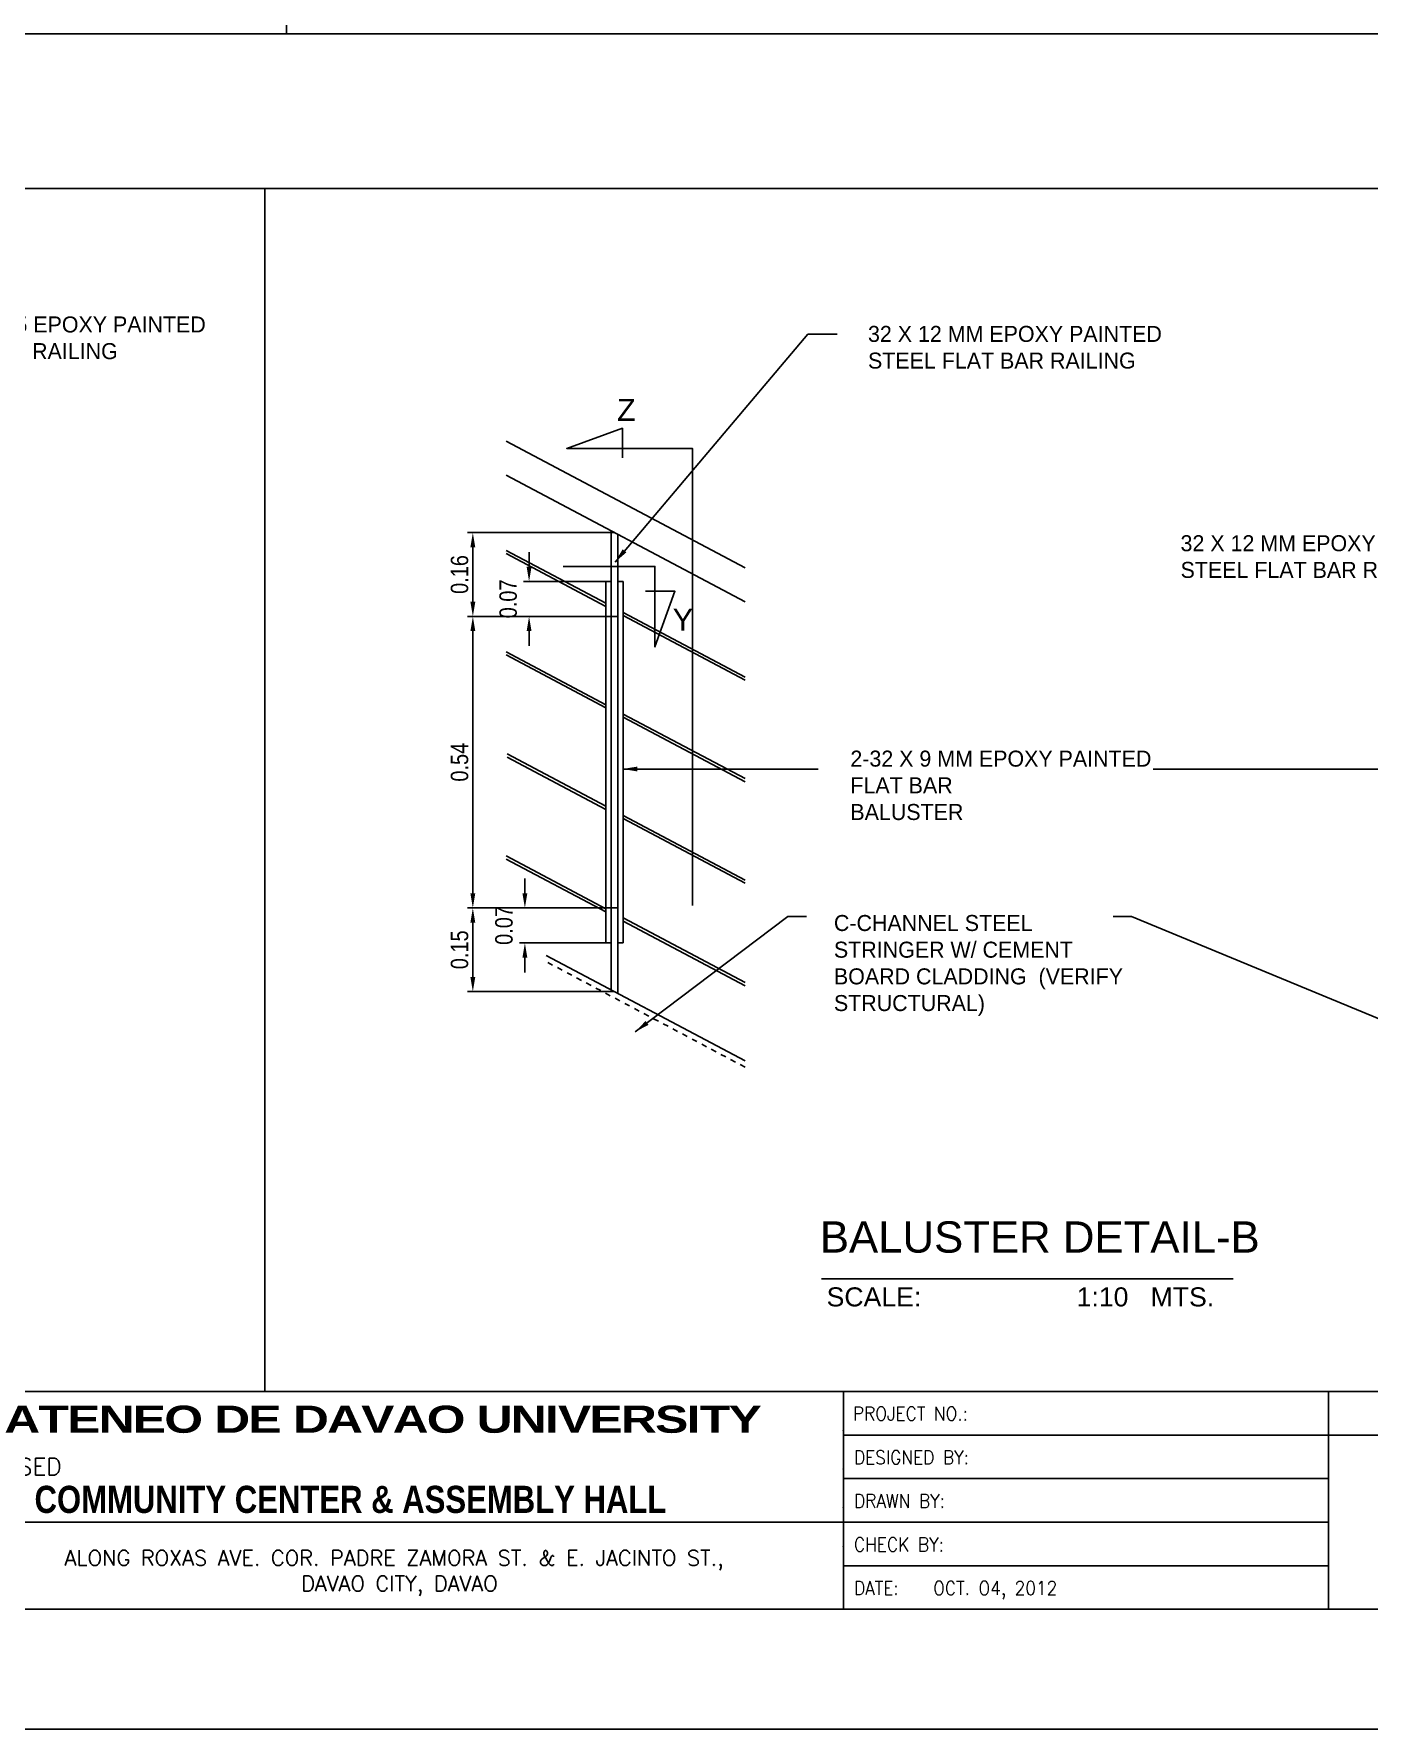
# Model space of a CAD drawing. Header units: millimetres. Extents: x 2148 to 2681, y 758 to 986.
# Drawn here: x 2622.8 to 2647.32, y 833.84 to 864.97 of the extents above; entities that cross this region are included whole.
import ezdxf

# ---------------------------------------------------------------- set-up
doc = ezdxf.new("R2010")
doc.units = ezdxf.units.MM
doc.linetypes.add('27-A-2008-DD$0$LVL 5$0$xa-fp_t1_l05-09$0$HIDDEN2', pattern=[0.1875, 0.125, -0.0625])
for name, color, linetype in [('1', 2, 'Continuous'), ('4CO', 4, 'Continuous'), ('A-DETAILS', 1, 'Continuous'), ('A-Wall', 4, 'Continuous'), ('DIM', 20, 'Continuous'), ('p-boarder', 2, 'Continuous'), ('TEXT', 6, 'Continuous'), ('TITLE', 3, 'Continuous'), ('wall', 4, 'Continuous')]:
    doc.layers.add(name, color=color, linetype=linetype)
doc.styles.add('100', font='SIMPLEX.shx', dxfattribs={"height": 0.25})
doc.styles.add('ARIAL', font='arial.ttf')
doc.styles.add('ARIALNW', font='ARIALN.TTF')
doc.styles.add('MMTX$0$ESMX$0$X-OPTA1D', font='x-opta1d')
doc.styles.add('ROMANT', font='romant__.ttf')
doc.styles.add('SMOOTHER', font='simplex_.ttf')
doc.styles.add('SWISS', font='swissl.ttf')
doc.dimstyles.new('DIM 10', dxfattribs={"dimtxt": 0.32, "dimasz": 0.27, "dimexe": 0.1, "dimexo": 0, "dimgap": 0.08, "dimtad": 1, "dimlfac": 0.1, "dimrnd": 0.005, "dimzin": 1, "dimdsep": 46, "dimtxsty": 'ARIALNW', "dimcen": 0.09, "dimclrd": 6, "dimclre": 6, "dimclrt": 13, "dimadec": 0, "dimazin": 0, "dimtfac": 1, "dimtofl": 0, "dimtmove": 2, "dimatfit": 3, "dimfxl": 1, "dimtolj": 1, "dimtzin": 0, "dimarcsym": 0})

# ---------------------------------------------------------------- blocks, each defined once
blk = doc.blocks.new('A$C1DB67A09')
for p in [(74.014, -78.08, 0), (74.014, -78.88, 0), (74.014, -79.68, 0), (74.014, -80.48, 0)]:
    blk.add_point(p)
at = {"layer": 'Defpoints', "ltscale": 0.5, "elevation": 0}
blk.add_lwpolyline([(7.292, -83.48), (108.892, -83.48), (108.892, -7.28), (7.292, -7.28)], close=True, dxfattribs=at)
at = {"layer": 'p-boarder', "ltscale": 0.5}
for p, q in [((65.105, -77.28, 0), (65.105, -81.28, 0)), ((74.014, -77.28, 0), (74.014, -81.28, 0)), ((74.014, -77.28, 0), (74.014, -81.28, 0)), ((65.105, -78.08, 0), (106.692, -78.08, 0)), ((65.105, -78.88, 0), (74.014, -78.88, 0)), ((26.637, -79.68, 0), (74.014, -79.68, 0)), ((65.105, -80.48, 0), (74.014, -80.48, 0))]:
    blk.add_line(p, q, dxfattribs=at)
at = {"layer": 'wall', "color": 16, "linetype": 'ByBlock', "ltscale": 1.5}
blk.add_line((9.492, -77.28, 0), (106.692, -77.28, 0), dxfattribs=at)
at = {"layer": 'wall', "color": 16, "linetype": 'ByBlock', "ltscale": 1.5, "elevation": 0}
blk.add_lwpolyline([(9.492, -81.28), (106.692, -81.28), (106.692, -9.48), (9.492, -9.48)], close=True, dxfattribs=at)
at = {"layer": 'wall', "linetype": 'ByBlock'}
for p in [(65.105, -77.992, 0), (65.105, -78.704, 0), (65.105, -79.416, 0), (65.105, -80.128, 0)]:
    blk.add_point(p, dxfattribs=at)
at = {"layer": '4CO', "attachment_point": 5}
for s, insert, char_height, width, style in [('{\\fTechnicBold|b0|i0|c2|p2;\\W1.6;\\T0.95;ATENEO DE DAVAO UNIVERSITY}', (56.636, -77.793, 0), 0.4983, 18.33246, 'ROMANT'), ('PROPOSED', (49.629, -78.659, 0), 0.3132, 6.07023, '100'), ('{\\fTechnicBold|b0|i0|c2|p2;\\H0.91x;COMMUNITY CENTER & ASSEMBLY HALL}', (56.053, -79.265, 0), 0.54757, 16.04759, 'ROMANT')]:
    blk.add_mtext(s, dxfattribs=dict(at, insert=insert, char_height=char_height, width=width, style=style))
at = {"layer": 'TITLE', "style": 'SMOOTHER', "width": 0.9}
for s, height, p in [('PROJECT NO.:', 0.25344, (65.281, -77.813, 0)), ('DESIGNED BY:', 0.25344, (65.3, -78.617, 0)), ('DRAWN BY:', 0.2534, (65.3, -79.417, 0)), ('CHECK BY:', 0.2534, (65.3, -80.217, 0)), ('DATE:', 0.2534, (65.3, -81.017, 0)), ('OCT. O4, 2012', 0.25344, (66.755, -81.017, 0))]:
    blk.add_text(s, height=height, dxfattribs=at).set_placement(p)
at = {"layer": 'TITLE', "insert": (56.953, -80.615, 0), "char_height": 0.2816, "width": 14.50348, "attachment_point": 5, "style": 'SMOOTHER'}
blk.add_mtext('ALONG ROXAS AVE. COR. PADRE ZAMORA ST. & E. JACINTO ST.,  DAVAO CITY, DAVAO', dxfattribs=at)
blk = doc.blocks.new('*D2904')
at = {"layer": 'A-Wall', "color": 6, "lineweight": -2, "transparency": 16777216}
for p, q in [((2633.461, 848.919), (2630.759, 848.919)), ((2630.859, 847.652), (2630.859, 848.649)), ((2633.455, 847.382), (2630.759, 847.382))]:
    blk.add_line(p, q, dxfattribs=at)
at = {"layer": 'A-Wall', "color": 6, "transparency": 16777216}
for points in [[(2630.814, 848.649), (2630.904, 848.649), (2630.859, 848.919)], [(2630.814, 847.652), (2630.904, 847.652), (2630.859, 847.382)]]:
    blk.add_solid(points, dxfattribs=at)
at = {"layer": 'Defpoints', "color": 0, "transparency": 16777216}
for p in [(2630.859, 848.919), (2633.461, 848.919, 0), (2633.455, 847.382, 0)]:
    blk.add_point(p, dxfattribs=at)
at = {"layer": 'A-Wall', "color": 13, "transparency": 16777216, "insert": (2630.616, 848.15), "char_height": 0.32, "attachment_point": 5, "rotation": 90, "style": 'ARIALNW'}
blk.add_mtext('\\A1;0.15', dxfattribs=at)
blk = doc.blocks.new('*D2905')
at = {"layer": 'A-Wall', "color": 6, "lineweight": -2, "transparency": 16777216}
for p, q in [((2633.461, 855.812), (2630.759, 855.812)), ((2630.859, 855.542), (2630.859, 854.542)), ((2633.461, 854.272), (2630.759, 854.272))]:
    blk.add_line(p, q, dxfattribs=at)
at = {"layer": 'A-Wall', "color": 6, "transparency": 16777216}
for points in [[(2630.814, 855.542), (2630.904, 855.542), (2630.859, 855.812)], [(2630.814, 854.542), (2630.904, 854.542), (2630.859, 854.272)]]:
    blk.add_solid(points, dxfattribs=at)
at = {"layer": 'Defpoints', "color": 0, "transparency": 16777216}
for p in [(2633.461, 855.812, 0), (2630.859, 854.272), (2633.461, 854.272, 0)]:
    blk.add_point(p, dxfattribs=at)
at = {"layer": 'A-Wall', "color": 13, "transparency": 16777216, "insert": (2630.616, 855.042), "char_height": 0.32, "attachment_point": 5, "rotation": 90, "style": 'ARIALNW'}
blk.add_mtext('\\A1;0.16', dxfattribs=at)
blk = doc.blocks.new('*D2906')
at = {"layer": 'A-Wall', "color": 6, "lineweight": -2, "transparency": 16777216}
for p, q in [((2631.815, 849.189), (2631.815, 849.459)), ((2633.273, 848.919), (2631.715, 848.919)), ((2633.351, 848.276), (2631.715, 848.276)), ((2631.815, 848.006), (2631.815, 847.736))]:
    blk.add_line(p, q, dxfattribs=at)
at = {"layer": 'A-Wall', "color": 6, "transparency": 16777216}
for points in [[(2631.77, 849.189), (2631.86, 849.189), (2631.815, 848.919)], [(2631.77, 848.006), (2631.86, 848.006), (2631.815, 848.276)]]:
    blk.add_solid(points, dxfattribs=at)
at = {"layer": 'Defpoints', "color": 0, "transparency": 16777216}
for p in [(2631.815, 848.919), (2633.273, 848.919), (2633.351, 848.276, 0)]:
    blk.add_point(p, dxfattribs=at)
at = {"layer": 'A-Wall', "color": 13, "transparency": 16777216, "insert": (2631.432, 848.597), "char_height": 0.32, "attachment_point": 5, "rotation": 90, "style": 'ARIALNW'}
blk.add_mtext('\\A1;0.07', dxfattribs=at)
blk = doc.blocks.new('*D2917')
at = {"layer": 'A-Wall', "color": 6, "lineweight": -2, "transparency": 16777216}
for p, q in [((2631.892, 855.185), (2631.892, 855.455)), ((2633.301, 854.915), (2631.792, 854.915)), ((2633.301, 854.272), (2631.792, 854.272)), ((2631.892, 854.002), (2631.892, 853.732))]:
    blk.add_line(p, q, dxfattribs=at)
at = {"layer": 'A-Wall', "color": 6, "transparency": 16777216}
for points in [[(2631.847, 855.185), (2631.937, 855.185), (2631.892, 854.915)], [(2631.847, 854.002), (2631.937, 854.002), (2631.892, 854.272)]]:
    blk.add_solid(points, dxfattribs=at)
at = {"layer": 'Defpoints', "color": 0, "transparency": 16777216}
for p in [(2633.301, 854.915, 0), (2631.892, 854.272), (2633.301, 854.272)]:
    blk.add_point(p, dxfattribs=at)
at = {"layer": 'A-Wall', "color": 13, "transparency": 16777216, "insert": (2631.509, 854.594), "char_height": 0.32, "attachment_point": 5, "rotation": 90, "style": 'ARIALNW'}
blk.add_mtext('\\A1;0.07', dxfattribs=at)
blk = doc.blocks.new('*D2918')
at = {"layer": 'A-Wall', "color": 6, "lineweight": -2, "transparency": 16777216}
for p, q in [((2633.301, 854.272), (2630.759, 854.272)), ((2630.859, 854.002), (2630.859, 849.189)), ((2633.273, 848.919), (2630.759, 848.919))]:
    blk.add_line(p, q, dxfattribs=at)
at = {"layer": 'A-Wall', "color": 6, "transparency": 16777216}
for points in [[(2630.814, 854.002), (2630.904, 854.002), (2630.859, 854.272)], [(2630.814, 849.189), (2630.904, 849.189), (2630.859, 848.919)]]:
    blk.add_solid(points, dxfattribs=at)
at = {"layer": 'Defpoints', "color": 0, "transparency": 16777216}
for p in [(2633.301, 854.272), (2630.859, 848.919), (2633.273, 848.919)]:
    blk.add_point(p, dxfattribs=at)
at = {"layer": 'A-Wall', "color": 13, "transparency": 16777216, "insert": (2630.616, 851.595), "char_height": 0.32, "attachment_point": 5, "rotation": 90, "style": 'ARIALNW'}
blk.add_mtext('\\A1;0.54', dxfattribs=at)

msp = doc.modelspace()

# ---------------------------------------------------------------- linework, layer by layer
at = {"ltscale": 0.5}
for p, q in [((2635.8570958, 855.163597, 0.0000002), (2631.4713202, 857.4893871, 0.0000002)), ((2635.8570958, 854.5410463, 0.0000002), (2631.4713202, 856.8668364, 0.0000002)), ((2635.8570958, 854.5410463, 0.0000002), (2631.4713202, 856.8668364, 0.0000002)), ((2633.3007522, 854.5132787, 0.0000002), (2631.4713202, 855.483432, 0.0000002)), ((2633.3007522, 854.4566831, 0.0000002), (2631.4713202, 855.4268365, 0.0000002)), ((2633.3007522, 854.9149637, 0.0000002), (2633.3007522, 848.2759724, 0.0000002)), ((2633.3007522, 854.9149637, 0.0000002), (2633.4007522, 854.9149637, 0.0000002)), ((2633.5207522, 854.9149637, 0.0000002), (2633.6207522, 854.9149637, 0.0000002)), ((2633.6207522, 854.9149637, 0.0000002), (2633.6207522, 848.2759724, 0.0000002)), ((2633.6207522, 854.9149637, 0.0000002), (2633.6207522, 848.2759724, 0.0000002)), ((2633.4007522, 854.8249637, 0.0000002), (2633.4007522, 848.2759724, 0.0000002)), ((2633.5207522, 854.8249637, 0.0000002), (2633.5207522, 848.2759724, 0.0000002)), ((2635.8570958, 853.1576419, 0.0000002), (2633.6207522, 854.3435817, 0.0000002)), ((2635.8570958, 853.1010464, 0.0000002), (2633.6207522, 854.2869862, 0.0000002)), ((2633.3007522, 852.6498447, 0.0000003), (2631.4713202, 853.619998, 0.0000003)), ((2633.3007522, 852.5932492, 0.0000003), (2631.4685942, 853.5648481, 0.0000003)), ((2635.8570958, 851.2942079, 0.0000002), (2633.6207522, 852.4801477, 0.0000003)), ((2635.8570958, 851.2376124, 0.0000002), (2633.6207522, 852.4235522, 0.0000003)), ((2633.3007522, 850.7851166, 0.0000003), (2631.487927, 851.7464633, 0.0000003)), ((2633.3007522, 850.7285211, 0.0000003), (2631.487284, 851.6902088, 0.0000003)), ((2635.8570958, 849.4294798, 0.0000003), (2633.6207522, 850.6154196, 0.0000003)), ((2635.8570958, 849.3728843, 0.0000003), (2633.6207522, 850.5588241, 0.0000003)), ((2633.3007522, 848.9043157, 0.0000002), (2631.4713202, 849.874469, 0.0000002)), ((2633.3007522, 848.8457608, 0.0000002), (2631.4713202, 849.8159142, 0.0000002)), ((2635.8570958, 847.5486789, 0.0000002), (2633.6207522, 848.7346187, 0.0000002)), ((2635.8570958, 847.4901241, 0.0000002), (2633.6207522, 848.6760639, 0.0000002)), ((2633.3007522, 848.2759724, 0.0000002), (2633.4007522, 848.2759724, 0.0000002)), ((2633.5207522, 848.2759724, 0.0000002), (2633.6207522, 848.2759724, 0.0000002))]:
    msp.add_line(p, q, dxfattribs=at)
msp.add_line((2637.2648572, 842.1074692), (2644.8207042, 842.1074692))
at = {"layer": '1', "ltscale": 0.5}
for p, q in [((2633.4007522, 855.8436527, 0.0000002), (2633.4007522, 854.2997623, 0.0000002)), ((2633.4007522, 855.7959255, 0.0000002), (2633.4007522, 854.2721435, 0.0000002)), ((2633.5207522, 855.7800164, 0.0000002), (2633.5207522, 854.2721435, 0.0000002)), ((2633.5207522, 855.7800164, 0.0000002), (2633.5207522, 854.2721435, 0.0000002)), ((2633.5207522, 854.2721435, 0.0000002), (2633.4007522, 854.2721435, 0.0000002)), ((2633.4007522, 847.4109198, 0.0000002), (2633.4007522, 848.9187926, 0.0000002)), ((2633.5207522, 848.9187926, 0.0000002), (2633.4007522, 848.9187926, 0.0000002)), ((2633.5207522, 847.3472834, 0.0000002), (2633.5207522, 848.9187926, 0.0000002))]:
    msp.add_line(p, q, dxfattribs=at)
at = {"layer": '4CO', "ltscale": 0.5}
msp.add_line((2635.8570958, 846.1083133, 0.0000002), (2632.2079343, 848.0434748, 0.0000002), dxfattribs=at)
at = {"layer": 'A-DETAILS', "linetype": '27-A-2008-DD$0$LVL 5$0$xa-fp_t1_l05-09$0$HIDDEN2', "ltscale": 0.5}
msp.add_line((2635.8570958, 845.9951223, 0.0000002), (2632.161084, 847.9551285, 0.0000002), dxfattribs=at)
at = {"layer": 'A-Wall'}
for p, q in [((2627.4363896, 883.5634197, 0), (2627.4363896, 864.9698435, 0)), ((2582.0500187, 864.9698435, 0), (2679.2500187, 864.9698435, 0)), ((2582.0500187, 862.1289392, 0), (2679.2500187, 862.1289392, 0)), ((2627.0414924, 862.1289392, 0), (2627.0414924, 840.0388046, 0))]:
    msp.add_line(p, q, dxfattribs=at)
at = {"layer": 'A-Wall', "elevation": -0.0000002}
msp.add_lwpolyline([(2634.8911554, 848.9639757), (2634.8911554, 857.3589088), (2632.5825879, 857.3589088), (2633.6056782, 857.726631), (2633.6056782, 857.1859797)], dxfattribs=at)
at = {"layer": 'A-Wall'}
msp.add_lwpolyline([(2632.5167242, 855.1898156), (2634.2027665, 855.1898156), (2634.2027665, 853.7121728), (2634.5704887, 854.7352631), (2634.0298374, 854.7352631)], dxfattribs=at)

# ---------------------------------------------------------------- block references
at = {"layer": 'DIM', "color": 8}
msp.add_blockref('A$C1DB67A09', (2572.558248, 917.3189005), dxfattribs=at)

# ---------------------------------------------------------------- texts
at = {"color": 2, "char_height": 0.294, "width": 5.626918486, "attachment_point": 1, "style": 'MMTX$0$ESMX$0$X-OPTA1D'}
for s, insert in [('9 MM X 25 EPOXY PAINTED  FLAT BAR RAILING', (2620.776809, 859.78107)), ('32 X 12 MM EPOXY PAINTED STEEL FLAT BAR RAILING', (2638.1158925, 859.6076306)), ('32 X 12 MM EPOXY PAINTED STEEL FLAT BAR RAILING', (2643.8556738, 855.7635714)), ('2-32 X 9 MM EPOXY PAINTED FLAT BAR\\PBALUSTER', (2637.7924191, 851.8077874, 0.0000002)), ('C-CHANNEL STEEL STRINGER W/ CEMENT BOARD CLADDING  (VERIFY STRUCTURAL)', (2637.4901121, 848.7892748, 0.0000002))]:
    msp.add_mtext(s, dxfattribs=dict(at, insert=insert))
at = {"color": 0, "insert": (2637.3553473, 841.9509512), "char_height": 0.35, "width": 13.819951682, "attachment_point": 1, "style": 'ARIAL'}
msp.add_mtext('{\\fArial|b0|i0|c204|p34;SCALE:        }             {\\fArial|b0|i0|c204|p34;1:}10   {\\fArial|b0|i0|c204|p34;MTS.}', dxfattribs=at)
at = {"layer": 'TEXT', "style": 'SWISS'}
for s, height, p in [('Z', 0.4024619, (2633.5072825, 857.8636255)), ('Y', 0.4024619, (2634.5286773, 854.0123402)), ('BALUSTER DETAIL-B', 0.574945592, (2637.231699, 842.5890723, 0.0000002))]:
    msp.add_text(s, height=height, rotation=359.98971085, dxfattribs=at).set_placement(p)

# ---------------------------------------------------------------- dimensions: what is measured, and where the dimension line sits
at = {"layer": 'A-Wall'}
for base, p1, p2, picture, middle in [((2630.8590241, 854.2721435, 0.0000002), (2633.4610282, 855.8116882, 0.0000002), (2633.4610282, 854.2721435, 0.0000002), '*D2905', (2630.6156407, 855.0419159, 0.0000002)), ((2631.8922718, 854.2721435, 0.0000002), (2633.3007522, 854.9149637, 0.0000002), (2633.3007522, 854.2721435, 0.0000002), '*D2917', (2631.5088885, 854.5935536, 0.0000002)), ((2630.8590241, 848.9187926, 0.0000002), (2633.3007522, 854.2721435, 0.0000002), (2633.2734529, 848.9187926, 0.0000002), '*D2918', (2630.6156407, 851.5954681, 0.0000002)), ((2631.8154474, 848.9187926, 0.0000002), (2633.3507522, 848.2759724, 0.0000002), (2633.2734529, 848.9187926, 0.0000002), '*D2906', (2631.432064, 848.5973825, 0.0000002))]:
    dim = msp.add_linear_dim(base=base, p1=p1, p2=p2, angle=90, dimstyle='DIM 10', dxfattribs=at)
    dim.commit()
    dim.dimension.update_dxf_attribs({"geometry": picture, "text_midpoint": middle})
dim = msp.add_linear_dim(base=(2630.8590241, 848.9187926, 0.0000002), p1=(2633.4549406, 847.3821835, 0.0000002), p2=(2633.4607522, 848.9187926, 0.0000002), angle=90, text='0.15', dimstyle='DIM 10', dxfattribs=at)
dim.commit()
dim.dimension.update_dxf_attribs({"geometry": '*D2904', "text_midpoint": (2630.6156407, 848.1504881, 0.0000002)})

# ---------------------------------------------------------------- leaders
for points in [[(2633.4698346, 855.2701627, 0), (2637.0120879, 859.4577556, 0), (2637.54929, 859.4577556, 0)], [(2633.6088832, 851.4699729, 0.0000002), (2637.1997166, 851.4699729, 0.0000002)], [(2650.627304, 851.4699729, 0.0000002), (2643.355472, 851.4699729, 0.0000002)], [(2633.8419387, 846.6444029, 0.0000003), (2636.6446657, 848.7620922, 0.0000003), (2636.9865888, 848.7620922, 0.0000003)], [(2650.1703598, 845.7788081, 0.0000003), (2642.9572813, 848.7620922, 0.0000003), (2642.6153583, 848.7620922, 0.0000003)]]:
    msp.add_leader(points, dimstyle='DIM 10', dxfattribs=at)

doc.saveas('drawing.dxf')
